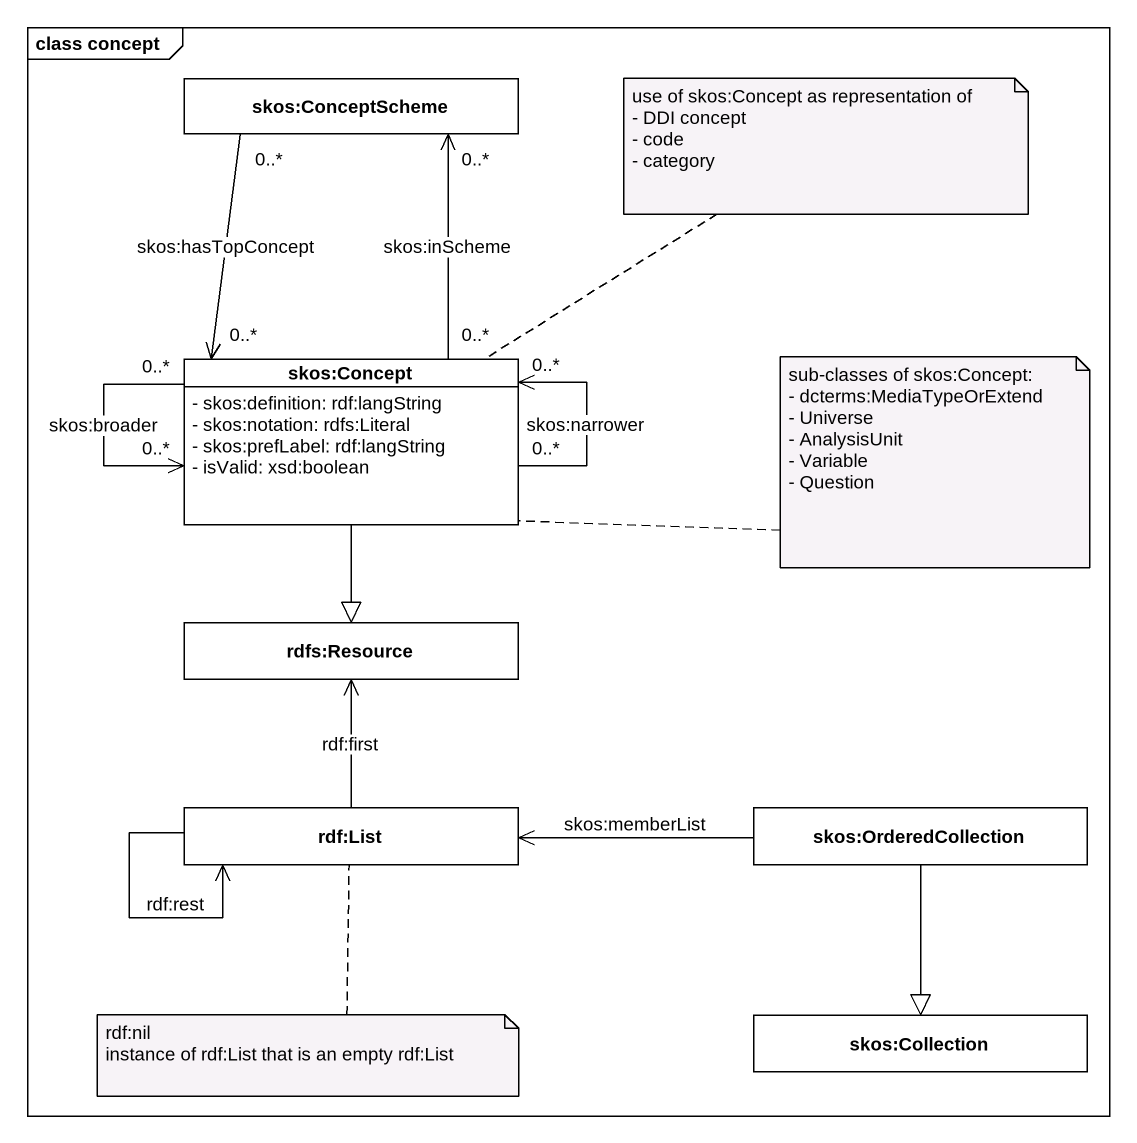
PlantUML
@startuml
mainframe class concept
hide circle
hide empty members
skinparam classAttributeIconSize 0
class "skos:ConceptScheme" as skos_ConceptScheme #FFFFFF
class "skos:Concept" as skos_Concept #FFFFFF {
  - skos:definition: rdf:langString
  - skos:notation: rdfs:Literal
  - skos:prefLabel: rdf:langString
  - isValid: xsd:boolean
}
class "rdfs:Resource" as rdfs_Resource #FFFFFF
class "rdf:List" as rdf_List #FFFFFF
class "skos:OrderedCollection" as skos_OrderedCollection #FFFFFF
class "skos:Collection" as skos_Collection #FFFFFF
skos_ConceptScheme "0..*" --> "0..*" skos_Concept : skos:hasTopConcept
skos_Concept "0..*" -up-> "0..*" skos_ConceptScheme : skos:inScheme
skos_Concept "0..*" --> "0..*" skos_Concept : skos:broader
skos_Concept "0..*" --> "0..*" skos_Concept : skos:narrower
skos_Concept --|> rdfs_Resource
rdf_List -up-> rdfs_Resource : rdf:first
rdf_List --> rdf_List : rdf:rest
skos_OrderedCollection -left-> rdf_List : skos:memberList
skos_OrderedCollection --|> skos_Collection
note top of skos_Concept
  use of skos:Concept as representation of
  - DDI concept
  - code
  - category
end note
note right of skos_Concept
  sub-classes of skos:Concept:
  - dcterms:MediaTypeOrExtend
  - Universe
  - AnalysisUnit
  - Variable
  - Question
end note
note bottom of rdf_List
  rdf:nil
  instance of rdf:List that is an empty rdf:List
end note
@enduml
